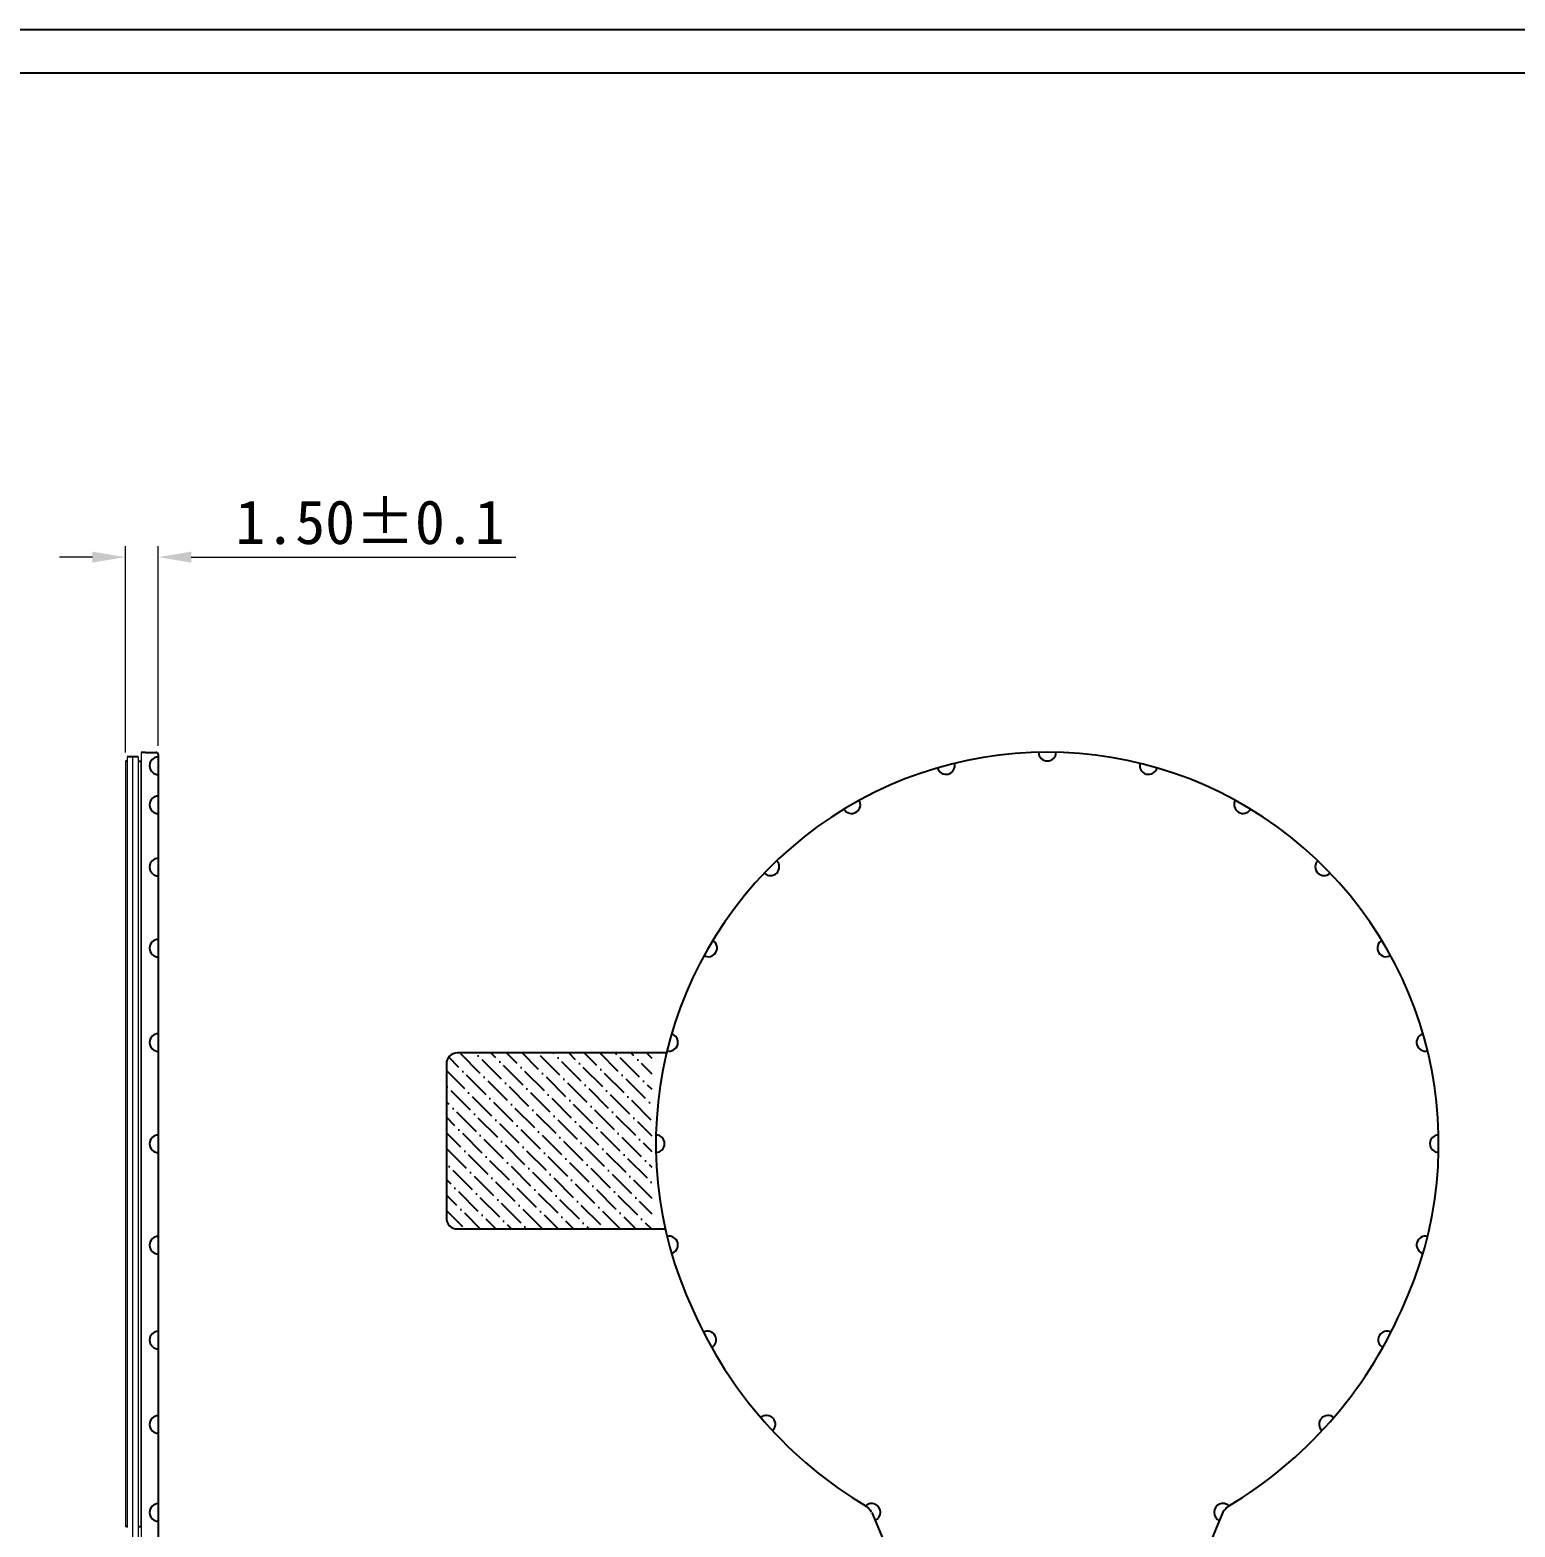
# Model space of a CAD drawing. Header units: millimetres. Extents: x 1040 to 3675, y 249 to 975.
# Drawn here: x 3312.7 to 3380.3, y 669.4 to 737.5 of the extents above; entities that cross this region are included whole.
import ezdxf

# ---------------------------------------------------------------- set-up
doc = ezdxf.new("R2010")
doc.units = ezdxf.units.MM
for name, color, linetype in [('AUDIT_I_181013161717-0', 7, 'Continuous'), ('dim', 3, 'Continuous'), ('FRAME', 154, 'Continuous'), ('铁框', 5, 'Continuous')]:
    doc.layers.add(name, color=color, linetype=linetype)
doc.layers.add('BEZEL', color=4, linetype='Continuous', lineweight=20)
doc.layers.add('T-SHADING黑白双面胶', color=5, linetype='Continuous', lineweight=18)
doc.styles.add('宋体', font='')
doc.styles.add('工程', font='gbenor.shx', dxfattribs={"width": 1.25, "bigfont": 'gbcbig.shx'})
doc.styles.get('宋体').set_extended_font_data('SimSun')
doc.dimstyles.new('标准', dxfattribs={"dimtxt": 2, "dimasz": 1.8, "dimexe": 0.5, "dimexo": 0.4, "dimgap": 0.1, "dimtad": 1, "dimzin": 1, "dimdsep": 46, "dimtxsty": '工程', "dimblk": 'CLOSEDBLANK', "dimcen": 0.09, "dimclrd": 3, "dimclre": 3, "dimclrt": 3, "dimadec": 0, "dimazin": 0, "dimtfac": 1, "dimtofl": 0, "dimtmove": 0, "dimatfit": 3, "dimldrblk": 'CLOSEDBLANK', "dimfxl": 1, "dimtolj": 1, "dimlwd": 0, "dimlwe": 0, "dimarcsym": 0})

# ---------------------------------------------------------------- blocks, each defined once
blk = doc.blocks.new('*D371')
at = {"color": 7, "lineweight": 0, "transparency": 16777216}
for p, q in [((3315.574, 713.486), (3314.074, 713.486)), ((3317.074, 704.606), (3317.074, 713.986)), ((3318.574, 704.906), (3318.574, 713.986)), ((3320.074, 713.486), (3334.831, 713.486))]:
    blk.add_line(p, q, dxfattribs=at)
at = {"color": 7, "transparency": 16777216}
for points in [[(3315.574, 713.736), (3315.574, 713.236), (3317.074, 713.486)], [(3320.074, 713.736), (3320.074, 713.236), (3318.574, 713.486)]]:
    blk.add_solid(points, dxfattribs=at)
at = {"layer": 'Defpoints', "color": 0, "transparency": 16777216}
for p in [(3318.574, 713.486), (3317.074, 704.206), (3318.574, 704.506)]:
    blk.add_point(p, dxfattribs=at)
at = {"color": 7, "transparency": 16777216, "insert": (3328.202, 715.065), "char_height": 2, "attachment_point": 5, "style": '宋体'}
blk.add_mtext('\\A1;1.50%%P0.1', dxfattribs=at)
blk = doc.blocks.new('_ClosedBlank')
at = {"color": 0, "linetype": 'ByBlock', "lineweight": -2}
for p, q in [((-1, 0.167), (0, 0)), ((-1, 0.167), (-1, -0.167)), ((0, 0), (-1, -0.167))]:
    blk.add_line(p, q, dxfattribs=at)

msp = doc.modelspace()

# ---------------------------------------------------------------- hatches: boundary and pattern name
at = {"layer": 'dim'}
h = msp.add_hatch(dxfattribs=at)
h.set_pattern_fill('ANSI36', color=256, scale=4, style=0)
h.set_pattern_definition([(135, (4041.38146, -3734.70947), (-0.265165043, 0.972271824), [1.25, -0.25, 0, -0.25])])
h.paths.add_polyline_path([(3331.6762, 690.4381, -0.4142136), (3332.1762, 690.9381), (3341.0262, 690.9381), (3341.0262, 682.9381), (3332.1762, 682.9381, -0.4142136), (3331.6762, 683.4381)])

# ---------------------------------------------------------------- linework, layer by layer
at = {"color": 6}
for p, q in [((3317.154, 704.206), (3317.074, 704.206)), ((3317.654, 704.206), (3317.784, 704.206)), ((3317.154, 669.406), (3317.074, 669.406)), ((3317.654, 669.406), (3317.7813, 669.406))]:
    msp.add_line(p, q, dxfattribs=at)
at = {"color": 4}
msp.add_line((3317.654, 704.406), (3317.154, 704.406), dxfattribs=at)
at = {"color": 7}
msp.add_line((3351.0172, 670.0451), (3352.4924, 666.516), dxfattribs=at)
at = {"layer": 'AUDIT_I_181013161717-0', "color": 7}
msp.add_line((3317.989, 704.606), (3317.789, 704.606), dxfattribs=at)
at = {"layer": 'BEZEL', "color": 7}
msp.add_line((3317.789, 704.606), (3317.789, 666.506), dxfattribs=at)
at = {"layer": 'dim'}
for p, q in [((3331.6762, 690.4381), (3331.6762, 683.4381)), ((3341.6905, 690.9381), (3332.1762, 690.9381)), ((3332.1762, 682.9381), (3341.6296, 682.9381))]:
    msp.add_line(p, q, dxfattribs=at)
for centre, start, end in [((3332.1762, 690.4381), 90, 180), ((3332.1762, 683.4381), 180, 270)]:
    msp.add_arc(centre, 0.5, start, end, dxfattribs=at)
at = {"layer": 'FRAME', "color": 7}
for points in [[(3467.1755, 737.4584), (3233.5079, 737.4584), (3233.5079, 581.68), (3467.1755, 581.68)], [(3465.2283, 583.6272), (3235.4551, 583.6272), (3235.4551, 735.5112), (3465.2283, 735.5112)]]:
    msp.add_lwpolyline(points, close=True, dxfattribs=at)
at = {"layer": 'T-SHADING黑白双面胶', "color": 6, "ltscale": 0.2}
for p, q in [((3317.074, 704.206), (3317.074, 669.406)), ((3317.654, 704.106), (3317.654, 669.7059)), ((3317.784, 704.206), (3317.7812, 669.406))]:
    msp.add_line(p, q, dxfattribs=at)
at = {"layer": 'T-SHADING黑白双面胶', "color": 4, "ltscale": 0.2}
for p, q in [((3317.154, 704.406), (3317.154, 669.356)), ((3317.404, 704.406), (3317.404, 666.966)), ((3317.654, 704.406), (3317.654, 666.966))]:
    msp.add_line(p, q, dxfattribs=at)
at = {"layer": '铁框', "color": 7}
for p, q in [((3317.989, 704.606), (3318.474, 704.606)), ((3318.574, 704.506), (3318.574, 666.606)), ((3366.9871, 670.0551), (3365.5078, 666.516))]:
    msp.add_line(p, q, dxfattribs=at)
for centre, radius, start, end in [((3318.474, 704.506), 0.1, 0, 90), ((3359.0001, 686.816), 17.8, 334.789553, 205.210362), ((3359.0001, 704.616), 0.4, 180.643786, 359.356214), ((3318.574, 703.9995), 0.4, 90, 270), ((3354.3931, 704.0095), 0.4, 195.643786, 14.356214), ((3363.6071, 704.0095), 0.4, 165.643786, 344.356214), ((3318.574, 702.2212), 0.4, 90, 270), ((3350.1001, 702.2313), 0.4, 210.643786, 29.356214), ((3367.9001, 702.2313), 0.4, 150.643786, 329.356214), ((3318.574, 699.3925), 0.4, 90, 270), ((3346.4136, 699.4025), 0.4, 225.643786, 44.356214), ((3371.5866, 699.4025), 0.4, 135.643786, 314.356214), ((3318.574, 695.706), 0.4, 90, 270), ((3343.5848, 695.716), 0.4, 240.643786, 59.356214), ((3374.4153, 695.716), 0.4, 120.643786, 299.356214), ((3318.574, 691.413), 0.4, 90, 270), ((3341.8066, 691.423), 0.4, 255.643786, 74.356214), ((3376.1936, 691.423), 0.4, 105.643786, 284.356214), ((3318.574, 686.806), 0.4, 90, 270), ((3341.2001, 686.816), 0.4, 270.643786, 89.356214), ((3376.8001, 686.816), 0.4, 90.643786, 269.356214), ((3318.574, 682.199), 0.4, 90, 270), ((3341.8066, 682.209), 0.4, 285.643786, 104.356214), ((3376.1936, 682.209), 0.4, 75.643786, 254.356214), ((3360.8077, 687.1227), 19.5723, 203.768583, 239.126961), ((3357.1924, 687.1227), 19.5723, 300.873039, 336.231417), ((3318.574, 677.8845), 0.4, 90, 270), ((3343.5475, 677.8945), 0.4, 298.716876, 117.545899), ((3374.4526, 677.8945), 0.4, 62.454101, 241.283124), ((3318.574, 674.0438), 0.4, 90, 270), ((3346.2379, 674.0539), 0.4, 312.477056, 131.306079), ((3371.7622, 674.0539), 0.4, 48.693921, 227.522944), ((3318.574, 670.0451), 0.4, 90, 270), ((3351.013, 670.0551), 0.4, 292.683519, 134.203753), ((3350.0234, 669.3886), 1.1931, 33.962051, 51.605193), ((3366.9871, 670.0551), 0.4, 45.796247, 247.314846), ((3367.9767, 669.3886), 1.1931, 128.394807, 146.037949)]:
    msp.add_arc(centre, radius, start, end, dxfattribs=at)

# ---------------------------------------------------------------- dimensions: what is measured, and where the dimension line sits
dim = msp.add_linear_dim(base=(3318.574, 713.4864), p1=(3317.074, 704.206), p2=(3318.574, 704.506), text='<>%%P0.1', dimstyle='标准', override={"dimtxt": 2, "dimasz": 1.5, "dimgap": 0.5, "dimtxsty": '宋体', "dimsah": 1, "dimclrd": 7, "dimclre": 7, "dimclrt": 7})
dim.commit()
dim.dimension.update_dxf_attribs({"geometry": '*D371', "text_midpoint": (3328.2025, 713.4864), "dimtype": 160})

doc.saveas('drawing.dxf')
